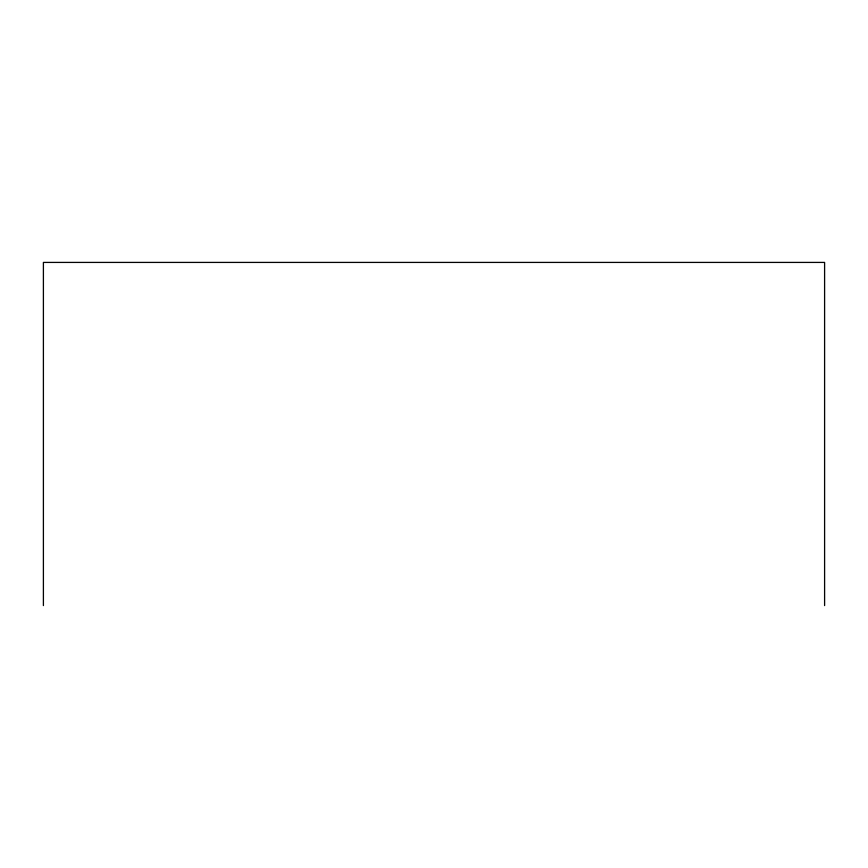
<?xml version="1.0" encoding="UTF-8"?>
<svg xmlns="http://www.w3.org/2000/svg" width="868" height="868" viewBox="0 0 868 868"><rect width="100%" height="100%" fill="white"/><g stroke="black" fill="none" stroke-linecap="round" stroke-linejoin="round"><path stroke-width="1.3" d="M824.6 605.582L824.6 262.418L43.4 262.418L43.4 605.582"/></g></svg>
